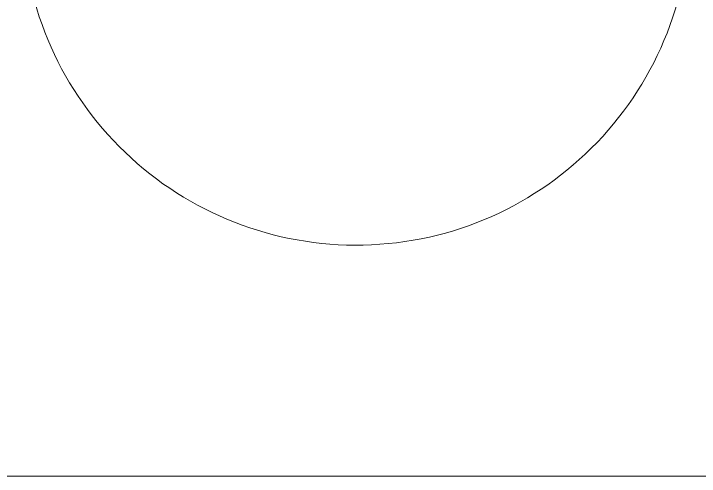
# Model space of a CAD drawing. Header units: centimetres. Extents: x -65.7 to 25, y -15 to 22.6.
# Drawn here: x 8.29 to 19.31, y -15 to -7.57 of the extents above; entities that cross this region are included whole.
import ezdxf

# ---------------------------------------------------------------- set-up
doc = ezdxf.new("R2010")
doc.units = ezdxf.units.CM
doc.header["$MEASUREMENT"] = 0
doc.layers.add('Capa 1', color=7, linetype='Continuous')

msp = doc.modelspace()

# ---------------------------------------------------------------- linework, layer by layer
at = {"layer": 'Capa 1', "color": 250, "lineweight": 20}
msp.add_lwpolyline([(-25, -15), (25, -15), (25, 15), (-25, 15), (-25, -15)], close=True, dxfattribs=at)
at = {"layer": 'Capa 1', "lineweight": 9}
msp.add_open_spline([(13.50687, -11.27778), (12.08091, -11.20151), (10.75601, -10.56771), (9.80182, -9.50563), (9.80182, -9.50563), (9.3397, -8.99125), (8.97966, -8.39148), (8.74469, -7.74107), (8.74469, -7.74107), (8.50111, -7.06691), (8.39688, -6.34856), (8.43515, -5.63291), (8.43515, -5.63291), (8.51143, -4.20694), (9.14524, -2.88202), (10.20736, -1.92783), (10.20736, -1.92783), (10.6123, -1.56403), (11.07018, -1.26351), (11.56402, -1.03746), (11.56402, -1.03746), (11.19468, -1.10607), (10.83068, -1.02988), (10.69854, -0.75962), (10.69854, -0.75962), (10.58047, -0.51811), (10.55171, 1.21096), (10.75978, 1.4927), (10.75978, 1.4927), (10.95024, 1.75064), (11.37958, 1.7432), (11.72057, 1.65084), (11.72057, 1.65084), (12.2298, 1.51289), (12.786, 1.15486), (13.19893, 0.8302), (13.19893, 0.8302), (13.22795, 0.80741), (13.24322, 0.79404), (13.25528, 0.77985), (13.25528, 0.77985), (13.37018, 0.87073), (13.51182, 0.93065), (13.65714, 0.95375), (13.65714, 0.95375), (13.95119, 1.00048), (14.18176, 0.92267), (14.33969, 0.78301), (14.33969, 0.78301), (14.82511, 1.23092), (16.31271, 2.14127), (16.83174, 1.48341), (16.83174, 1.48341), (16.98325, 1.29136), (16.96905, 0.69192), (16.97244, 0.40754), (16.97244, 0.40754), (16.9825, -0.43681), (17.09388, -1.22183), (16.01981, -1.03585), (16.01981, -1.03585), (16.68406, -1.33858), (17.28546, -1.77723), (17.78513, -2.33342), (17.78513, -2.33342), (18.24723, -2.84778), (18.60725, -3.44755), (18.84223, -4.09794), (18.84223, -4.09794), (19.08579, -4.7721), (19.19002, -5.49044), (19.15175, -6.20607), (19.15175, -6.20607), (19.07547, -7.63203), (18.44167, -8.95693), (17.37957, -9.91112), (17.37957, -9.91112), (16.86521, -10.37324), (16.26542, -10.73328), (15.61503, -10.96825), (15.61503, -10.96825), (14.94087, -11.21183), (14.22252, -11.31606), (13.50687, -11.27778)], degree=3, knots=[0, 0, 0, 0, 0.04545455, 0.04545455, 0.04545455, 0.04545455, 0.09090909, 0.09090909, 0.09090909, 0.09090909, 0.13636364, 0.13636364, 0.13636364, 0.13636364, 0.18181818, 0.18181818, 0.18181818, 0.18181818, 0.22727273, 0.22727273, 0.22727273, 0.22727273, 0.27272727, 0.27272727, 0.27272727, 0.27272727, 0.31818182, 0.31818182, 0.31818182, 0.31818182, 0.36363636, 0.36363636, 0.36363636, 0.36363636, 0.40909091, 0.40909091, 0.40909091, 0.40909091, 0.45454545, 0.45454545, 0.45454545, 0.45454545, 0.5, 0.5, 0.5, 0.5, 0.54545455, 0.54545455, 0.54545455, 0.54545455, 0.59090909, 0.59090909, 0.59090909, 0.59090909, 0.63636364, 0.63636364, 0.63636364, 0.63636364, 0.68181818, 0.68181818, 0.68181818, 0.68181818, 0.72727273, 0.72727273, 0.72727273, 0.72727273, 0.77272727, 0.77272727, 0.77272727, 0.77272727, 0.81818182, 0.81818182, 0.81818182, 0.81818182, 0.86363636, 0.86363636, 0.86363636, 0.86363636, 0.90909091, 0.90909091, 0.90909091, 0.90909091, 1, 1, 1, 1], dxfattribs=at)

doc.saveas('drawing.dxf')
